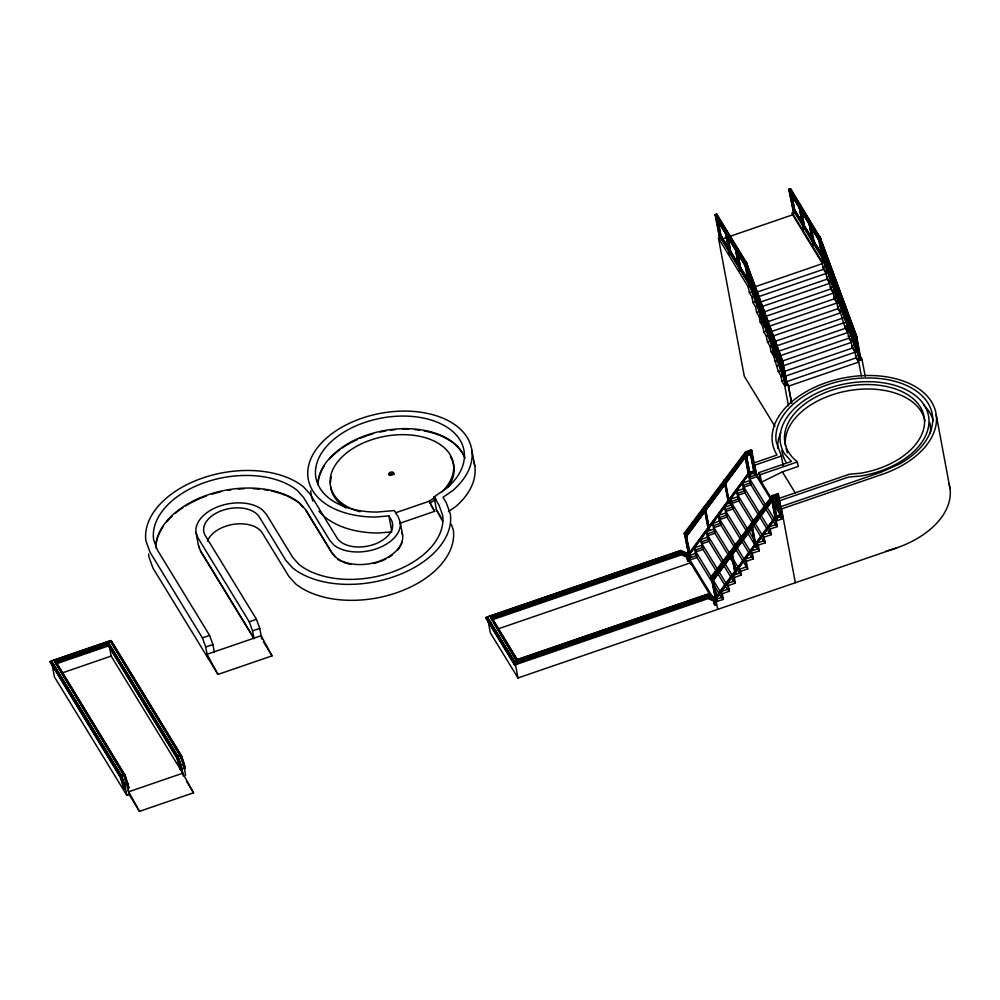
<?xml version="1.0" encoding="UTF-8"?>
<svg xmlns="http://www.w3.org/2000/svg" width="1000" height="1000" viewBox="0 0 1000 1000"><rect width="100%" height="100%" fill="white"/><g stroke="black" fill="none" stroke-linecap="round" stroke-linejoin="round"><path stroke-width="1.5" d="M685.612 535.925L745.537 455.087M686.625 535.163L744.712 456.812M685.925 536.763L746.05 456.275L751.7 454.338L751.175 453.15L746.95 454.6M689.812 552.2L748.812 472.6L754.463 470.662M689.112 553.787L749.025 472.95L749.338 473.787L689.412 554.625L688.9 553.438L689.412 554.625M689.325 554.138L749.237 473.3L754.887 471.362L749.338 473.787M771.363 500.087L712.45 580.163M713.375 578.925L770.525 501.812M772.712 499.538L712.875 580.862L772.8 500.025L778.35 497.6L772.588 499.675M716.562 595.95L775.562 516.362L781.2 514.425L781.725 515.6L776.075 517.537L716.162 598.375L715.738 597.688M716.65 596.438L775.775 516.712L781.413 514.775M716.162 598.375L775.987 517.062L781.725 515.6M690.75 564.188L684.275 533.112L745.612 451.788L751.25 449.85L752.013 451.7L746.375 453.638L745.125 455.15L685.037 534.963L684.45 533.987M710.462 499.487L687.237 530.288L713.587 495.4M722.537 483.462L715.113 493.325L745.812 452.725L750 451.213L754.762 474.6L756.175 474.113L751.975 451.625L750.562 452.113M729.975 473.612L745.775 452.663L745.612 451.788L750.537 476.05L749.125 476.538L745.125 455.15L746.375 453.638L685 534.888M684.488 534.05L685.688 532.463L690.612 556.888L689.2 557.375L688.7 556.538M689.2 557.375L684.875 534.087L746.213 452.762L751.85 450.825M717.763 609.362L711.025 576.862L772.362 495.538L778 493.6L782.925 517.863L781.513 518.35L781 517.513L776.8 495.037M720.487 565.413L712.125 576.512L723.413 561.55M725.125 559.263L732.562 549.4M740 539.538L744.638 533.387M749.287 527.225L772.525 496.413M778.713 495.387L773.112 497.388L711.787 578.713L711.625 577.837L772.95 496.512L778.6 494.575M772.562 496.488L773.112 497.388L711.75 578.65L715.95 601.125L717.362 600.638L712.438 576.213L712.987 579.163M728.112 555.337L735.638 545.375M743.15 535.413L769.475 500.562M773.075 497.325L771.875 498.913L775.875 520.288L777.288 519.8L772.362 495.538L777.288 519.8M441.375 518.088L436.5 510.125L434.038 496.95L446.938 488.013A75.275 46.75 -10.6 0 0 427.262 418.938A75.275 46.75 -10.6 0 0 319.975 455.775A75.275 46.75 -10.6 0 0 376.912 512.062L394.375 510.575L398.3 517L400.238 522.362L402.6 534.95A36.862 22.9 -10.6 0 1 378.688 561.413A36.862 22.9 -10.6 0 1 336.35 557.7L332.2 553.1L305.75 509.837L299.5 502.912A79.862 49.612 -10.6 0 0 211.025 493.825A79.862 49.612 -10.6 0 0 155.675 547.875M395.85 512.7L429.363 501.188L435.513 496.925M429.775 503.35L435.925 499.087M448.438 511.587L455.838 506.45A83.075 51.6 -10.6 0 0 473.9 461.85M771.112 497.875L761.488 482.137L782.362 471.863L798.375 466.362L797.087 461.613A70.775 43.963 -10.6 0 1 824.987 392.725A70.775 43.963 -10.6 0 1 922.188 410.538A70.775 43.963 -10.6 0 1 860.525 473.25L849.575 474.175L775.35 499.663L776.737 507.062L773.525 501.812M721.45 238.2L720.037 238.688L719.525 237.85L715.037 214.537L716.688 213.962L746.775 263.2L751.038 286.6L749.625 287.087L749.112 286.25L744.625 262.925L746.275 262.362L783.112 362.525L781.462 363.1L744.9 263.762M793.8 213.35L788.8 189.2L790.45 188.637L820.7 238.75L819.062 239.312L789.087 190.037L793.8 213.35L795.212 212.875L791.287 191.887M715.325 215.362L745.413 264.6L749.625 287.087M789.587 190.875L791 190.387M790.512 192.738L819.513 241.337M726.975 231.637L725.562 232.125L729.775 254.613L731.188 254.125L726.725 231.225M799.325 206.8L800.738 206.312L804.95 228.787L803.538 229.275L799.075 206.375L803.538 229.275M774.95 426.375L744.3 376.225L718.475 238.212L720.938 237.362M749.775 283.8L752.2 287.762L822.438 263.637L792.6 214.825L792.225 212.875L795.763 211.675L801.4 220.9M726.75 237.438L722.362 238.95L722 237M729.675 236.438L792.6 214.825M725.312 231.713L729.513 254.188L731.188 254.125M803.275 228.863L804.95 228.787M820.588 238.787L824.8 261.262L823.388 261.75L822.875 260.912L818.388 237.6L820.025 237.037L856.712 336.325L860.962 359.725L860.45 358.888M715.037 214.537L745.138 263.762L746.775 263.2M820.738 239.375L856.875 337.2L855.225 337.762L818.55 238.475L820.537 237.875M717.663 216.175L746.95 264.075L745.3 264.637L745.138 263.762M739.375 270.325L741.05 270.262L739.375 270.325L735.175 247.838M813.138 244.988L814.8 244.925L813.138 244.988L808.938 222.512L813.4 245.413M844.538 314.275C841.7 304.95 838.263 295.863 834.525 286.887L823.288 258.175L859.45 356.625M719.45 235.787L749.025 284.188L750.2 283.788M802.288 222.65L794.287 209.575L793.112 209.975L822.788 258.863L823.875 257.975M718.475 238.212L748.312 287.025L751.838 285.812L752.9 291.475L755.45 295.663L756.875 303.275L827.113 279.15L829.663 283.337L762.362 306.45M792.225 212.875L822.075 261.7L825.6 260.487C827.038 266.988 829.5 273.113 832.188 279.125M748.312 287.025L749.375 292.688L752.9 291.475M826.65 266.15L823.125 267.362L825.688 271.537L827.113 279.15M755.812 297.613L826.05 273.488L823.5 269.3L753.263 293.425L755.175 296.562M749.375 292.688L751.925 296.875L755.45 295.663M825.688 271.537L829.212 270.338M836.012 298.137L830.85 271.462L832.262 270.975L837.425 297.65L835.763 297.712L837.425 297.65M760.125 304.025L763.662 322.987L762.262 323.462L757.087 296.788L758.5 296.312L759.05 299.225M832.513 271.4L830.85 271.462M752.987 302.538L756.513 301.325L759.075 305.512L755.537 306.712L752.987 302.538L751.925 296.875M830.275 276L826.75 277.2L829.3 281.388L830.725 289L833.288 293.175L763.05 317.3M829.3 281.388L832.825 280.175M755.537 306.712L756.6 312.375L758.95 311.575M833.888 285.837L830.362 287.05L832.925 291.238L834.35 298.837L836.9 303.025L766.663 327.15M761.95 312.613L830.725 289M756.6 312.375L759.163 316.562L762.688 315.35L764.112 322.962L834.35 298.837M832.925 291.238L836.45 290.025M759.163 316.562L760.225 322.225L762.575 321.413M836.325 296.087L833.975 296.9L836.538 301.075L837.962 308.688L840.512 312.875L770.288 336.987M762 323.05L763.413 322.562M760.225 322.225L762.775 326.413L766.3 325.2L767.725 332.812L769 334.9M836.538 301.075L840.062 299.862M762.775 326.413L763.838 332.075L767.362 330.863L769.925 335.037L770.75 339.462M841.125 305.525L837.6 306.737C842.4 314.8 842.725 324.588 847.75 332.562L777.513 356.675L775.6 353.537M767.725 332.812L837.962 308.688M763.838 332.075L766.388 336.25L769.925 335.037M840.15 310.925L843.675 309.713M766.388 336.25L767.45 341.912L770.975 340.7M772.8 342.15L845.1 317.325L847.025 320.462M767.45 341.912L770.013 346.1L772.362 345.288M773.9 346.838L846.488 321.912M770.013 346.1L771.075 351.763L773.425 350.95M845.2 328.375L774.963 352.5L772.837 341.312M773.7 353.975L775.375 353.913L773.7 353.975L769.137 329.613L773.962 354.4M847.463 328.65L849.125 328.587L846 311.825M773.625 355.95L777.15 354.738L781.825 370.238L778.3 371.45L773.625 355.95L771.075 351.763M850.913 329.4L848.35 325.225L844.825 326.425L847.387 330.613L850.913 329.4L855.588 344.913L852.062 346.125L854.625 350.3L856.038 357.912L858.6 362.1L788.363 386.213L791.513 403.025M774.688 361.613L778.213 360.4M851.975 335.062L848.45 336.275L851 340.462L852.425 348.062L854.987 352.25L784.75 376.375M848.812 338.225L778.575 362.337L781.137 366.525L851.363 342.4L848.812 338.225L847.387 330.613M781.587 363.05L781.075 362.212L785.788 385.538L781.3 362.225L782.95 361.65M855.225 337.762L855.062 336.887L856.712 336.325M777.237 365.788L780.763 364.575M851 340.462L854.525 339.25M783.088 364.725L781.912 365.125L745.662 266.188L716.075 217.787M797.412 202.525L791.012 192.05L789.837 192.463L819.425 240.863L855.675 339.8L856.85 339.387L853.125 329.263M783.65 371.688L852.425 348.062M778.3 371.45L780.863 375.637L783.213 374.825M854.625 350.3L856.975 349.5M780.863 375.637L781.925 381.3L784.275 380.487M858.025 355.163L855.675 355.962L858.487 360.562L861.363 375.925M785.1 382.163L856.038 357.912M860.138 356.912L858.95 357.312L860.037 356.425M781.925 381.3L784.737 385.9L788.263 384.688L791.7 403.113M858.487 360.562L862.013 359.363L865.175 376.25M399.663 523.325L434.637 511.312L429.363 501.188M183.55 765.775L184.125 768.787L185.3 768.388L181.488 755.713L111.112 640.588L50 661.575L120.375 777.387L123.75 788.675L125.363 788.975L121.538 776.3L51.425 660.9L110.188 640.725L180.3 755.438L183.625 764.562L185.613 775.2M92.737 647.75L108.9 642.2M123.088 774.163L54.625 661.488L108.688 642.925L177.95 756.237L181.275 765.362L183.263 776.012M50.613 663.25L51.788 662.85M54.8 662.463L108.863 643.9L177.963 756.925L180.925 765.075L181.775 769.6L180.6 770L176.788 758.012L108.112 645L56.4 662.75L125.075 775.775L128.887 787.763L127.713 788.162L123.9 775.487L125.075 775.088L128.887 787.763M56.45 662.938L107.587 645.375M56.588 663.725L108.3 645.975M61.475 673.162L111.15 656.1L182.75 773.225L193.525 792.8L139.462 811.363L129.2 794.575L127.212 783.925L123.888 774.812L54.625 661.488M261.762 639.075L259.775 628.425L256.45 619.3L205.325 535.65A29.062 18.05 -10.6 0 1 222.55 510.337A29.062 18.05 -10.6 0 1 259.387 517.087L285.825 560.35L292.775 568.05A87.675 54.462 -10.6 0 0 393.475 576.85A87.675 54.462 -10.6 0 0 450.337 513.938L446.275 502.725L442.987 497.337L452.85 490.487A83.075 51.6 -10.6 0 0 431.125 414.263A83.075 51.6 -10.6 0 0 312.725 454.925A83.075 51.6 -10.6 0 0 375.562 517.038L388.925 515.9L390.925 519.188A29.062 18.05 -10.6 0 1 373.7 544.513A29.062 18.05 -10.6 0 1 336.863 537.75L310.425 494.5L303.475 486.8A87.675 54.462 -10.6 0 0 202.775 477.987A87.675 54.462 -10.6 0 0 145.912 540.9L149.975 552.125L202.387 637.863L209.587 635.4L212.913 644.525L214.375 652.375M434.038 496.95L438.913 504.913L442.638 515.237A79.862 49.612 -10.6 0 1 390.838 572.55A79.862 49.612 -10.6 0 1 299.1 564.525L292.85 557.6L266.413 514.338L262.262 509.738A36.862 22.9 -10.6 0 0 219.913 506.025A36.862 22.9 -10.6 0 0 196.012 532.487L197.95 537.85L249.25 621.775L256.45 619.3M747.038 455.087L749.862 454.125M751.6 453.85L745.837 455.925L686.137 537.112M207.7 657.638L205.712 646.988L212.913 644.525M254.05 638.763L252.575 630.9L259.775 628.425M781.513 508.938L882.312 474.325A83.075 51.6 -10.6 0 0 931.575 401.938A83.075 51.6 -10.6 0 0 826.263 382.625A83.075 51.6 -10.6 0 0 777 455.012L753.5 463.088L754.775 465.188L781.375 456.05L776.15 441.613A79.25 49.225 -10.6 0 1 887.513 379.65A79.25 49.225 -10.6 0 1 899.188 464.175L880.8 472.312L780.238 506.85L781.513 508.938L795.325 582.725M724.075 480.288L725.3 480.875L729.5 503.363L728.8 503.6L724.075 480.288L728.8 503.6M724.587 481.125L725.3 480.875M748.913 473.088L754.887 471.362M749.287 480.725L742.237 483.15L743.512 485.238L750.575 482.825L748.225 475.062L753.875 473.125M750.537 476.05L750.025 475.213L748.612 475.7L744.9 455.838M750.05 451.275L754.25 473.762L755.662 473.275L756.175 474.113M756.562 474.738L760.4 481.012L758.825 472.638L791.45 461.438L784.475 453.713A75.275 46.762 -10.6 0 1 835.312 386.188A75.275 46.762 -10.6 0 1 927.887 413.188A75.275 46.762 -10.6 0 1 860.913 476.012L848.525 477.075L776.625 501.763L775.35 499.663M748.225 475.062L749.513 477.163L759.513 473.725M758.825 472.638L760.113 474.738L797.537 461.875M770.45 498.812L756.925 476.688L749.875 479.113L775.337 520.775L777.312 526.575L770.263 529L768.988 526.912L776.038 524.487M775.6 525.125L750.938 484.762L743.888 487.188L769.35 528.85M736.25 491.238L743.3 488.812L744.575 490.9L737.525 493.325L736.25 491.238L738.587 498.988L731.538 501.413L730.25 499.325L737.312 496.9M769.613 533.212L744.938 492.85L737.887 495.275L763.363 536.938L765.325 542.75L758.275 545.163L757 543.075L764.05 540.65M704.112 507.225L704.812 506.987L709.538 530.3L708.312 529.712L704.112 507.225L708.825 530.55M217.963 674.425L272.025 655.863L261.137 635.7L207.075 654.275L217.963 674.425L152.963 568.075L148.9 556.862A87.675 54.462 -10.6 0 1 148.637 554.038M704.625 508.062L705.325 507.825L709.538 530.3M728.288 502.762L729.5 503.363M763.625 541.3L738.95 500.938L731.9 503.363L757.362 545.025M724.262 507.4L731.312 504.988L732.588 507.075L725.537 509.5L724.262 507.4L726.6 515.163L719.55 517.575L718.275 515.487L725.325 513.062M757.625 549.388L732.962 509.025L725.9 511.438L751.375 553.1M772.288 498.837L777.925 496.9M773.787 498.85L778.012 497.388M774 499.188L778.438 498.088M751.637 557.463L726.963 517.1L719.912 519.525L745.375 561.188M712.275 523.575L719.325 521.15L720.612 523.237L713.562 525.662L712.275 523.575L714.613 531.325L707.562 533.75L706.287 531.65L713.337 529.237M740.662 571.362L747.712 568.938L720.975 525.188L713.925 527.612L740.662 571.362L741.363 575.075L734.312 577.5L733.037 575.413L740.088 572.987L741.363 575.075M708.312 529.712L709.025 529.462M776.625 501.763L778.188 510.125L781.125 509.125M739.65 573.638L714.975 533.275L707.925 535.688L733.4 577.362M700.3 539.738L707.35 537.312L708.625 539.412L701.575 541.825L700.3 539.738L702.638 547.487L695.575 549.913L694.3 547.825L701.35 545.4M754.75 545.025L750.825 524.038L751.538 523.8L755.738 546.275M750.825 524.038L752.038 524.637L756.25 547.112L755.037 546.512M708.913 598.375L713.562 600.325L714.338 604.462L715.938 604.75L714.663 599.525L708.05 596.75L515.163 662.987L487.562 617.837L487.375 616.862L680.75 550.462L688.162 553.562M714.762 605.15L713.988 601.025L708.175 598.587L514.587 665.062L486.138 618.513L485.962 617.55L680.025 550.9L686.637 553.675M733.662 581.712L708.988 541.35L701.938 543.775L727.4 585.438M776.388 518.337L782.025 516.4L781.513 513.675M511.112 609.75L518.475 607.225M531.737 602.663L553.825 595.087M642.163 564.75L652.475 561.2M665.725 556.65L678.975 552.1M546.725 597.712L554.113 595.175M645.738 563.713L653.125 561.175M490.575 617.45L516.65 660.788L490.575 617.45L681.612 551.85L689.025 554.963M490.763 618.425L681.3 552.987L687.925 555.763L689.2 561L687.588 560.7L686.825 556.575L688.025 561.4M774.975 518.825L776.25 520.913L783.312 518.488M515.975 658.012L492.362 618.725L681.725 553.688L688.35 556.462M492.413 618.888L526.3 607.25M530.725 605.737L558.713 596.125M579.338 589.038L657.425 562.225M667.738 558.688L681 554.138M492.55 619.688L681.425 554.825L687.25 557.275M727.663 589.8L703 549.438L695.95 551.862L721.413 593.525M689.725 555.425L695.362 553.488L696.637 555.575L689.587 558M687.588 560.7L689.2 561M712.125 582.263L697 557.525L689.95 559.95L713.037 597.7M764.275 537.087L771.325 534.663L770.05 532.575L762.987 534.987L765.325 542.75M497.45 629.113L690.487 562.825L710.725 595.913M731.562 550.737L730.85 550.988L735.575 574.3L736.275 574.062L731.562 550.737L736.275 574.062M731.363 551.825L732.075 551.575M751.012 551.163L758.062 548.737L759.338 550.825L752.288 553.25L751.012 551.163L753.35 558.913L746.3 561.337L745.013 559.237L752.062 556.825M51.425 660.9L121.538 775.612L123.888 774.812M177.95 756.237L180.3 755.438M50 661.575L120.363 776.7L121.538 776.3M108.112 645L176.788 757.325L177.963 756.925M110.188 640.725L180.312 756.125L181.488 755.713M176.788 758.012L177.963 757.613M182.925 763.975L184.1 763.562L181.488 756.4L111.112 640.588M124.188 789.375L123.338 784.85L124.513 784.45M126.862 783.637L128.038 783.238M180.6 770L179.75 765.475L180.925 765.075M184.45 763.863L183.275 764.262L180.312 756.125M129.787 794.375L126.85 795.387L124.862 784.737L127.212 783.925M181.275 765.362L183.625 764.562M123.75 788.675L125.363 788.975M727.038 583.5L734.087 581.075L735.375 583.162L728.312 585.588L727.038 583.5L729.375 591.25L722.325 593.675L721.05 591.575L728.1 589.163M127.825 790.4L128.688 791.787L182.75 773.225M516.475 659.812L707.5 594.212L714.912 597.325M709.412 595.763L706.775 594.65L517.4 659.688L492.362 618.725M525.513 657.738L547.675 650.138M575.737 640.5L580.163 638.975M627.438 622.737L646.637 616.15M671.75 607.525L679.137 604.987M607.6 629.75L612.025 628.225M487.375 616.862L514.975 662.013L708.35 595.6L715.763 598.713M485.962 617.55L514.412 664.087L708.475 597.438L715.088 600.225M716.462 599.175L722.113 597.238L723.388 599.338L716.338 601.75M488 620.212L490.363 632.825L517.962 677.975L896.112 548.112M391.9 531.862L378.55 533A83.075 51.6 -10.6 0 1 318.988 511.2M682.163 554.625L685.662 556.087M299.613 503.5L302.738 506.962M332.3 553.688L335.425 557.137M820.7 238.75L790.45 188.637M803 211.675L805.4 215.6M807 218.212L808.6 220.837M811 224.762L812.6 227.375M815 231.3L817.4 235.225M788.8 189.2L819.062 239.312M818.662 238.438L823.388 261.75M803.825 224.862L811.888 238.062M813.5 240.7L820.763 252.575M823.175 256.525L825.6 260.487M803.888 225.263L822.275 255.35M794.388 210.062L801.575 221.825M803.175 224.45L811.975 238.837M813.575 241.45L820.763 253.225M822.487 256.863L793.7 209.775L793.175 206.938M795.212 212.875L791.9 197.05M824.8 261.262L822.6 251.438M843.162 304.7L847.725 329.062M859.2 354.75L862.013 359.363M717.237 215.725L716.688 213.962M736.838 247.775L737.138 250.35M746.312 263.275L746.825 264.113M718.05 218.688L720.45 222.613M722.05 225.238L724.45 229.163M730.05 238.312L732.45 242.237M734.038 244.85L735.638 247.475M738.037 251.4L740.438 255.325M742.038 257.938L745.238 263.163M718.35 220.688L716.162 218.275L745.75 266.675L746.838 265.788M719.95 223.3L722.35 227.225M723.95 229.85L725.55 232.463M727.95 236.388L730.35 240.312M731.95 242.925L738.35 253.388M739.938 256.012L745.537 265.163M751.838 285.812L720.525 234.9L719.35 235.3L748.938 283.7L785.2 382.65M720.625 235.387L727.812 247.162M729.412 249.775L737.412 262.863M739.812 266.788L747.812 279.862M719.938 235.1L749.525 283.5L785.688 381.95M750.525 285.763L751.038 286.6M761.413 313.263L762.688 315.35M763.75 321.012L766.3 325.2M772.262 342.8L773.538 344.888M774.6 350.55L777.15 354.738M785.45 380.087L788.263 384.688M782.362 471.863L795.188 492.85M751.462 450.788L752.013 451.7M778.188 510.125L782.025 516.4M772.05 501.425L781.6 517.05M754.25 473.762L754.762 474.6M735.062 573.462L735.575 574.3M684.275 533.112L684.875 534.087M711.025 576.862L711.625 577.837M711.188 577.737L711.787 578.713M714.513 586.163L721.675 597.888M690.612 556.888L687.625 542.775M717.362 600.638L713.538 582.112M715.438 600.288L715.95 601.125M713.562 600.325L713.988 601.025M715.512 604.05L715.938 604.75M680.75 550.462L681.612 551.85M707.5 594.212L708.35 595.6M680.025 550.9L680.45 551.6M681.3 552.987L681.725 553.688M706.775 594.65L707.2 595.35M708.05 596.75L708.475 597.438M436.4 509.55L442.663 521.375M430.588 504.675L434.637 511.312M488.55 620.138L514.525 662.638M515.763 664.663L515.337 663.962L517.962 677.975M305.863 510.425L331.5 552.375M263.337 641.65L272.025 655.863M253.938 638.175L200.312 550.438L198.363 545.075L196.012 532.487M200.413 551.025L253.388 637.688M209.587 635.4L157.338 549.925L153.613 539.612A79.862 49.612 -10.6 0 1 205.413 482.3A79.862 49.612 -10.6 0 1 297.15 490.312L303.4 497.25L329.837 540.513L333.988 545.112A36.862 22.9 -10.6 0 0 376.337 548.812A36.862 22.9 -10.6 0 0 400.238 522.362M185.3 768.388L184.1 763.562M109.05 644.875L134.188 685.987M135.8 688.637L151.213 713.838M152.825 716.488L176.337 754.963M186.425 781.175L193.525 792.8M56.4 662.75L125.075 775.088M52.6 664.175L84.237 715.938M85.85 718.587L114.25 765.037M115.875 767.7L120.738 775.662M126.85 795.387L54.4 676.862L52.05 664.25M128.688 791.787L139.462 811.363M818.388 237.6L855.062 336.887M783.112 362.525L746.275 262.362M744.625 262.925L781.3 362.225M836.637 284.375L820.688 240.938M838.238 288.712L853.037 328.775M821.162 244.037L831.263 271.55M832.862 275.887L847.75 316.425M848.825 319.325L855.738 338.15M835.575 289.825L858.45 352.075M823.962 258.463L834.6 287.413M835.662 290.312L858.538 352.562M822.7 258.375L858.863 356.825M822.788 258.863L858.95 357.312M747.362 267.238L751.087 277.362M752.688 281.712L768.112 323.7M770.238 329.487L773.962 339.625M777.688 349.762L780.875 358.45M747.463 267.712L751.188 277.85M752.25 280.75L757.038 293.775M761.287 305.363L763.95 312.6M767.675 322.738L770.863 331.425M772.45 335.763L774.05 340.112M777.237 348.8L781.5 360.375M746.875 267.925L761.762 308.463M762.825 311.35L769.737 330.175M770.8 333.075L779.312 356.238M780.375 359.137L781.438 362.025M745.662 266.188L781.825 364.637M772.537 344.6L750.113 283.3L749.025 284.188M773.512 347L784.688 377.413M249.25 621.775L252.575 630.9M202.387 637.863L205.712 646.988M178.487 759.05L180.575 764.775M176.788 757.325L179.75 765.475M121.538 775.612L124.862 784.737M121.55 776.988L123.637 782.712M120.363 776.7L123.338 784.85M451.287 524.288L453.325 529.9A87.675 54.462 -10.6 0 1 396.463 592.812A87.675 54.462 -10.6 0 1 295.763 584.012L288.812 576.312L262.375 533.05A29.062 18.05 -10.6 0 0 233.8 524.288A29.062 18.05 -10.6 0 0 207.413 541.15M401.625 532.275L402.6 534.95M198.475 545.662L199.45 548.337M936.188 414.7L950 488.488M856.525 337.9L860.163 357.388M857.325 345.275L857.862 348.113M844.575 304.212L845.138 307.262M834.712 284.1L836.9 295.775M820.025 237.037L820.188 237.913M822.075 261.7L823.5 269.3M810.6 222.45L814.8 244.925M801.888 213.388L804.688 228.375M783.3 369.188L783.838 372.025M784.737 385.9L788.462 405.863M771.663 334.113L770.55 329.125L771.125 332.175M772.237 337.163L775.088 352.388M760.95 309.438L763.138 321.1M757.35 297.213L762.262 323.462M748.838 276.775L750.238 284.262M781.375 456.05L783.162 465.6M737.113 249.275L741.05 270.262M737.987 254.85L740.788 269.837M735.425 248.263L739.638 270.738M778 493.6L778.162 494.475M778.487 496.05L781.287 511.037M781.85 514.038L782.412 517.025M780.5 508.212L781 510.938M777.3 495.875L781.513 518.35M727.837 237.225L730.925 253.7M776.075 517.537L775.238 513.875M776.25 520.913L777.312 526.575M771.925 501.125L775.362 519.45M718.088 220.212L721.175 236.7M718.413 223.875L720.662 235.863M719.15 230.85L719.675 233.688M715.837 216.2L720.037 238.688M760.113 474.738L761.488 482.137M770.263 529L771.325 534.663M768.988 526.912L770.05 532.575M754.775 465.188L756.925 476.688M751.25 449.85L752.025 453.787M752.575 456.788L753.988 464.288M752.275 458.237L752.812 461.075M746.375 455.725L750.025 475.213M747.175 463.013L747.7 465.863M749.513 477.163L750.938 484.762M758.275 545.163L759.338 550.825M757 543.075L758.062 548.737M751.338 524.875L755.55 547.35M743.512 485.238L744.938 492.85M742.237 483.15L743.3 488.812M752.288 553.25L753.35 558.913M737.525 493.325L738.95 500.938M746.3 561.337L747.712 568.938M745.013 559.237L746.438 566.85L739.388 569.275L740.088 572.987M731.538 501.413L732.962 509.025M730.25 499.325L731.312 504.988M724.788 480.037L728.988 502.525M725.537 509.5L726.963 517.1M731.137 552.487L734.775 571.962M734.312 577.5L735.375 583.162M733.037 575.413L734.087 581.075M719.55 517.575L720.975 525.188M718.275 515.487L719.325 521.15M728.312 585.588L729.375 591.25M713.562 525.662L714.975 533.275M722.325 593.675L723.388 599.338M721.05 591.575L722.113 597.238M707.562 533.75L708.988 541.35M706.287 531.65L707.35 537.312M714.262 589.025L714.788 591.875M714.663 599.525L715.238 602.537M701.575 541.825L703 549.438M695.575 549.913L697 557.525M694.3 547.825L695.362 553.488M685.688 532.463L687.075 539.825M686.188 538.175L686.712 541.013M687.25 543.85L687.775 546.7M687.925 555.763L688.763 560.3M514.975 662.013L515.163 662.987M514.412 664.087L514.587 665.062M471.838 450.288L474.825 466.25M388.925 515.9L391.637 530.413M180.825 766.15L181.35 768.9M108.688 642.925L111.15 656.1M949.075 484.1A83.075 51.6 -10.6 0 1 885.788 551.188M929.712 422.562A75.275 46.762 -10.6 0 1 930.337 433.275M786.038 462.088A75.275 46.762 -10.6 0 1 781.862 450.513M777.675 448.325A79.25 49.225 -10.6 0 1 780.713 432.812M923.688 405.163A79.25 49.225 -10.6 0 1 933.325 420.7M787.475 452.825A70.775 43.963 -10.6 0 1 786.1 448.688M785.562 445.875A70.775 43.963 -10.6 0 1 848.188 390.75A70.775 43.963 -10.6 0 1 924.9 421M312.913 501.062A83.075 51.6 -10.6 0 1 310.75 490.812M317.987 483.55A75.275 46.75 -10.6 0 1 324.05 466.213M329.625 458.925A75.275 46.75 -10.6 0 1 339.787 449.762M342.15 448.062A75.275 46.75 -10.6 0 1 349.75 443.338M350.975 442.663A75.275 46.75 -10.6 0 1 357.425 439.487M360.112 438.325A75.275 46.75 -10.6 0 1 367.013 435.7M368.413 435.225A75.275 46.75 -10.6 0 1 372.713 433.9M380.062 432.038A75.275 46.75 -10.6 0 1 386 430.887M390.475 430.225A75.275 46.75 -10.6 0 1 394.988 429.725M402.488 429.275A75.275 46.75 -10.6 0 1 408.587 429.275M414.888 429.637A75.275 46.75 -10.6 0 1 419.5 430.15M423.963 430.863A75.275 46.75 -10.6 0 1 452.337 442.388M453.475 443.25A75.275 46.75 -10.6 0 1 463.938 455.95M402.275 541.625A36.862 22.9 -10.6 0 1 397.612 550.037M392.137 555.1A36.862 22.9 -10.6 0 1 388.525 557.513M385.938 558.95A36.862 22.9 -10.6 0 1 380.275 561.462M378.8 561.987A36.862 22.9 -10.6 0 1 373.55 563.525M350.913 564.362A36.862 22.9 -10.6 0 1 342.887 562.013M341.463 561.375A36.862 22.9 -10.6 0 1 337.587 559.125M155.925 545.513A79.862 49.612 -10.6 0 1 163.225 526.425M166.725 521.812A79.862 49.612 -10.6 0 1 172 516.25M175.45 513.188A79.862 49.612 -10.6 0 1 182.787 507.713M185.438 506A79.862 49.612 -10.6 0 1 206.4 495.988M212.062 494.125A79.862 49.612 -10.6 0 1 220.725 491.825M228.025 490.375A79.862 49.612 -10.6 0 1 230.95 489.913M238.363 489.062A79.862 49.612 -10.6 0 1 244.275 488.7M253.287 488.713A79.862 49.612 -10.6 0 1 259.438 489.113M263.938 489.637A79.862 49.612 -10.6 0 1 268.3 490.337M271.375 490.95A79.862 49.612 -10.6 0 1 285.688 495.412M287.1 496.025A79.862 49.612 -10.6 0 1 298.525 502.663M317.812 484.538A75.275 46.75 -10.6 0 1 384.675 430.513A75.275 46.75 -10.6 0 1 465.037 458.237M450.425 456.688A62.488 38.812 -10.6 0 1 448.3 486.912M346.05 507.938A62.488 38.812 -10.6 0 1 330.688 487.013M330.487 482.638A62.488 38.812 -10.6 0 1 331.413 476.7M389.15 475.337A2.525 1.575 -10.6 0 1 391.488 473.6A2.525 1.575 -10.6 0 1 394.087 474.575M350.737 508.425A62.488 38.812 -10.6 0 1 344.575 454.613A62.488 38.812 -10.6 0 1 430.3 439.4A62.488 38.812 -10.6 0 1 441.425 492.337M359.988 511.7A62.488 38.812 -10.6 0 1 352.088 509.025M855.337 337.725L854.825 336.887L859.55 360.2L855.337 337.725M782.987 362.575L782.475 361.737L787.2 385.05L782.987 362.575M389.95 475.075A2.525 1.575 -10.6 0 0 393.837 473.438A2.525 1.575 -10.6 0 0 390.25 472.3A2.525 1.575 -10.6 0 0 389.95 475.075"/></g></svg>
